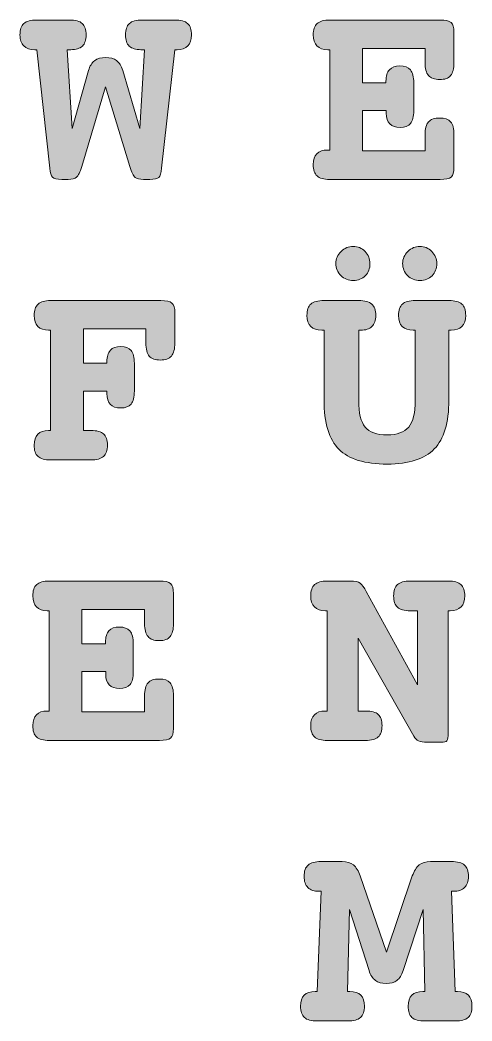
# Model space of a CAD drawing. Header units: inches. Extents: x 2 to 119, y -59 to -2.
# Drawn here: x 62.07 to 74.23, y -28.81 to -1.87 of the extents above; entities that cross this region are included whole.
import ezdxf

# ---------------------------------------------------------------- set-up
doc = ezdxf.new("R2010")
doc.units = ezdxf.units.IN
doc.header["$MEASUREMENT"] = 0
doc.layers.add('Ebene 1', color=7, linetype='Continuous')

# ---------------------------------------------------------------- blocks, each defined once
blk = doc.blocks.new('block 2')
at = {"layer": 'Ebene 1', "true_color": 0xffffff}
h = blk.add_hatch(color=7, dxfattribs=at)
h.dxf.hatch_style = 2
edge = h.paths.add_edge_path()
edge.add_spline(control_points=[(64.362, -3.662), (64.362, -3.662), (63.725, -5.81), (63.725, -5.81), (63.682, -5.962), (63.636, -6.058), (63.588, -6.098), (63.54, -6.138), (63.465, -6.158), (63.364, -6.158), (63.364, -6.158), (63.194, -6.158), (63.194, -6.158), (63.061, -6.158), (62.977, -6.138), (62.941, -6.1), (62.905, -6.061), (62.88, -5.981), (62.868, -5.858), (62.868, -5.858), (62.517, -2.667), (62.517, -2.667), (62.517, -2.667), (62.46, -2.667), (62.46, -2.667), (62.331, -2.667), (62.234, -2.633), (62.167, -2.566), (62.099, -2.498), (62.065, -2.399), (62.065, -2.269), (62.065, -2.127), (62.1, -2.024), (62.17, -1.962), (62.24, -1.899), (62.356, -1.868), (62.517, -1.868), (62.517, -1.868), (63.393, -1.868), (63.393, -1.868), (63.556, -1.868), (63.673, -1.899), (63.742, -1.962), (63.811, -2.024), (63.845, -2.127), (63.845, -2.269), (63.845, -2.404), (63.811, -2.504), (63.744, -2.569), (63.676, -2.634), (63.571, -2.667), (63.429, -2.667), (63.429, -2.667), (63.335, -2.667), (63.335, -2.667), (63.335, -2.667), (63.469, -4.787), (63.469, -4.787), (63.469, -4.787), (63.91, -3.224), (63.91, -3.224), (63.944, -3.106), (63.998, -3.019), (64.073, -2.962), (64.148, -2.905), (64.246, -2.877), (64.37, -2.877), (64.492, -2.877), (64.591, -2.905), (64.664, -2.96), (64.737, -3.015), (64.793, -3.104), (64.829, -3.224), (64.829, -3.224), (65.288, -4.787), (65.288, -4.787), (65.288, -4.787), (65.415, -2.667), (65.415, -2.667), (65.415, -2.667), (65.321, -2.667), (65.321, -2.667), (65.178, -2.667), (65.074, -2.634), (65.006, -2.569), (64.939, -2.504), (64.905, -2.404), (64.905, -2.269), (64.905, -2.127), (64.939, -2.024), (65.008, -1.962), (65.076, -1.899), (65.193, -1.868), (65.357, -1.868), (65.357, -1.868), (66.229, -1.868), (66.229, -1.868), (66.393, -1.868), (66.509, -1.899), (66.578, -1.962), (66.647, -2.024), (66.681, -2.127), (66.681, -2.269), (66.681, -2.399), (66.647, -2.498), (66.581, -2.566), (66.515, -2.633), (66.418, -2.667), (66.291, -2.667), (66.291, -2.667), (66.229, -2.667), (66.229, -2.667), (66.229, -2.667), (65.874, -5.858), (65.874, -5.858), (65.86, -5.985), (65.836, -6.067), (65.802, -6.104), (65.768, -6.14), (65.686, -6.158), (65.556, -6.158), (65.556, -6.158), (65.386, -6.158), (65.386, -6.158), (65.285, -6.158), (65.21, -6.139), (65.163, -6.102), (65.116, -6.064), (65.07, -5.967), (65.024, -5.81), (65.024, -5.81), (64.362, -3.662), (64.362, -3.662)], knot_values=[0, 0, 0, 0, 1, 1, 1, 2, 2, 2, 3, 3, 3, 4, 4, 4, 5, 5, 5, 6, 6, 6, 7, 7, 7, 8, 8, 8, 9, 9, 9, 10, 10, 10, 11, 11, 11, 12, 12, 12, 13, 13, 13, 14, 14, 14, 15, 15, 15, 16, 16, 16, 17, 17, 17, 18, 18, 18, 19, 19, 19, 20, 20, 20, 21, 21, 21, 22, 22, 22, 23, 23, 23, 24, 24, 24, 25, 25, 25, 26, 26, 26, 27, 27, 27, 28, 28, 28, 29, 29, 29, 30, 30, 30, 31, 31, 31, 32, 32, 32, 33, 33, 33, 34, 34, 34, 35, 35, 35, 36, 36, 36, 37, 37, 37, 38, 38, 38, 39, 39, 39, 40, 40, 40, 41, 41, 41, 42, 42, 42, 43, 43, 43, 44, 44, 44, 44], degree=3, periodic=1)
h = blk.add_hatch(color=7, dxfattribs=at)
h.dxf.hatch_style = 2
edge = h.paths.add_edge_path()
edge.add_spline(control_points=[(73.37, -1.868), (73.516, -1.868), (73.616, -1.89), (73.668, -1.934), (73.72, -1.979), (73.746, -2.068), (73.746, -2.2), (73.746, -2.2), (73.746, -3.011), (73.746, -3.011), (73.746, -3.175), (73.715, -3.292), (73.655, -3.363), (73.595, -3.435), (73.497, -3.47), (73.363, -3.47), (73.222, -3.47), (73.121, -3.434), (73.06, -3.362), (72.999, -3.289), (72.968, -3.172), (72.968, -3.011), (72.968, -3.011), (72.968, -2.631), (72.968, -2.631), (72.968, -2.631), (71.282, -2.631), (71.282, -2.631), (71.282, -2.631), (71.282, -3.557), (71.282, -3.557), (71.282, -3.557), (71.915, -3.557), (71.915, -3.557), (71.915, -3.557), (71.915, -3.513), (71.915, -3.513), (71.915, -3.378), (71.947, -3.277), (72.009, -3.208), (72.072, -3.139), (72.165, -3.105), (72.288, -3.105), (72.418, -3.105), (72.513, -3.14), (72.574, -3.212), (72.634, -3.283), (72.664, -3.398), (72.664, -3.557), (72.664, -3.557), (72.664, -4.306), (72.664, -4.306), (72.664, -4.467), (72.635, -4.583), (72.577, -4.653), (72.519, -4.723), (72.426, -4.758), (72.295, -4.758), (72.172, -4.758), (72.079, -4.726), (72.017, -4.662), (71.954, -4.598), (71.923, -4.501), (71.923, -4.371), (71.923, -4.371), (71.923, -4.306), (71.923, -4.306), (71.923, -4.306), (71.282, -4.306), (71.282, -4.306), (71.282, -4.306), (71.282, -5.387), (71.282, -5.387), (71.282, -5.387), (72.968, -5.387), (72.968, -5.387), (72.968, -5.387), (72.968, -4.957), (72.968, -4.957), (72.968, -4.795), (72.999, -4.679), (73.06, -4.61), (73.121, -4.54), (73.222, -4.505), (73.363, -4.505), (73.5, -4.505), (73.598, -4.539), (73.657, -4.608), (73.716, -4.676), (73.746, -4.793), (73.746, -4.957), (73.746, -4.957), (73.746, -5.832), (73.746, -5.832), (73.746, -5.962), (73.72, -6.049), (73.67, -6.093), (73.619, -6.136), (73.519, -6.158), (73.37, -6.158), (73.37, -6.158), (70.403, -6.158), (70.403, -6.158), (70.244, -6.158), (70.13, -6.126), (70.062, -6.064), (69.993, -6.001), (69.958, -5.899), (69.958, -5.756), (69.958, -5.631), (69.991, -5.534), (70.058, -5.467), (70.124, -5.399), (70.219, -5.366), (70.342, -5.366), (70.342, -5.366), (70.403, -5.366), (70.403, -5.366), (70.403, -5.366), (70.403, -2.667), (70.403, -2.667), (70.403, -2.667), (70.349, -2.667), (70.349, -2.667), (70.223, -2.667), (70.127, -2.633), (70.059, -2.564), (69.992, -2.495), (69.958, -2.397), (69.958, -2.269), (69.958, -2.129), (69.993, -2.027), (70.064, -1.963), (70.133, -1.9), (70.246, -1.868), (70.403, -1.868), (70.403, -1.868), (73.37, -1.868), (73.37, -1.868)], knot_values=[0, 0, 0, 0, 1, 1, 1, 2, 2, 2, 3, 3, 3, 4, 4, 4, 5, 5, 5, 6, 6, 6, 7, 7, 7, 8, 8, 8, 9, 9, 9, 10, 10, 10, 11, 11, 11, 12, 12, 12, 13, 13, 13, 14, 14, 14, 15, 15, 15, 16, 16, 16, 17, 17, 17, 18, 18, 18, 19, 19, 19, 20, 20, 20, 21, 21, 21, 22, 22, 22, 23, 23, 23, 24, 24, 24, 25, 25, 25, 26, 26, 26, 27, 27, 27, 28, 28, 28, 29, 29, 29, 30, 30, 30, 31, 31, 31, 32, 32, 32, 33, 33, 33, 34, 34, 34, 35, 35, 35, 36, 36, 36, 37, 37, 37, 38, 38, 38, 39, 39, 39, 40, 40, 40, 41, 41, 41, 42, 42, 42, 43, 43, 43, 44, 44, 44, 45, 45, 45, 46, 46, 46, 46], degree=3, periodic=1)
h = blk.add_hatch(color=7, dxfattribs=at)
h.dxf.hatch_style = 2
edge = h.paths.add_edge_path()
edge.add_spline(control_points=[(70.248, -10.216), (70.248, -10.216), (70.186, -10.216), (70.186, -10.216), (70.056, -10.216), (69.957, -10.183), (69.89, -10.115), (69.822, -10.048), (69.789, -9.949), (69.789, -9.819), (69.789, -9.676), (69.824, -9.574), (69.895, -9.511), (69.966, -9.448), (70.084, -9.417), (70.248, -9.417), (70.248, -9.417), (71.181, -9.417), (71.181, -9.417), (71.342, -9.417), (71.46, -9.448), (71.532, -9.511), (71.604, -9.574), (71.641, -9.676), (71.641, -9.819), (71.641, -9.949), (71.606, -10.048), (71.537, -10.115), (71.469, -10.183), (71.369, -10.216), (71.239, -10.216), (71.239, -10.216), (71.181, -10.216), (71.181, -10.216), (71.181, -10.216), (71.181, -12.108), (71.181, -12.108), (71.181, -12.444), (71.24, -12.682), (71.356, -12.823), (71.473, -12.964), (71.67, -13.034), (71.945, -13.034), (72.214, -13.034), (72.408, -12.963), (72.527, -12.821), (72.645, -12.679), (72.704, -12.441), (72.704, -12.108), (72.704, -12.108), (72.704, -10.216), (72.704, -10.216), (72.704, -10.216), (72.646, -10.216), (72.646, -10.216), (72.518, -10.216), (72.421, -10.183), (72.355, -10.115), (72.288, -10.048), (72.255, -9.949), (72.255, -9.819), (72.255, -9.676), (72.29, -9.574), (72.359, -9.511), (72.427, -9.448), (72.542, -9.417), (72.704, -9.417), (72.704, -9.417), (73.609, -9.417), (73.609, -9.417), (73.772, -9.417), (73.888, -9.448), (73.957, -9.511), (74.026, -9.574), (74.061, -9.676), (74.061, -9.819), (74.061, -9.949), (74.028, -10.048), (73.961, -10.115), (73.895, -10.183), (73.797, -10.216), (73.67, -10.216), (73.67, -10.216), (73.609, -10.216), (73.609, -10.216), (73.609, -10.216), (73.609, -12.094), (73.609, -12.094), (73.609, -12.702), (73.478, -13.141), (73.216, -13.412), (72.954, -13.684), (72.532, -13.819), (71.952, -13.819), (71.346, -13.819), (70.911, -13.686), (70.646, -13.42), (70.381, -13.153), (70.248, -12.711), (70.248, -12.094), (70.248, -12.094), (70.248, -10.216), (70.248, -10.216)], knot_values=[0, 0, 0, 0, 1, 1, 1, 2, 2, 2, 3, 3, 3, 4, 4, 4, 5, 5, 5, 6, 6, 6, 7, 7, 7, 8, 8, 8, 9, 9, 9, 10, 10, 10, 11, 11, 11, 12, 12, 12, 13, 13, 13, 14, 14, 14, 15, 15, 15, 16, 16, 16, 17, 17, 17, 18, 18, 18, 19, 19, 19, 20, 20, 20, 21, 21, 21, 22, 22, 22, 23, 23, 23, 24, 24, 24, 25, 25, 25, 26, 26, 26, 27, 27, 27, 28, 28, 28, 29, 29, 29, 30, 30, 30, 31, 31, 31, 32, 32, 32, 33, 33, 33, 34, 34, 34, 34], degree=3, periodic=1)
edge = h.paths.add_edge_path()
edge.add_spline(control_points=[(70.566, -8.419), (70.566, -8.298), (70.613, -8.191), (70.706, -8.098), (70.8, -8.006), (70.91, -7.959), (71.036, -7.959), (71.158, -7.959), (71.263, -8.005), (71.352, -8.097), (71.44, -8.188), (71.485, -8.296), (71.485, -8.419), (71.485, -8.554), (71.443, -8.664), (71.359, -8.75), (71.275, -8.835), (71.167, -8.878), (71.036, -8.878), (70.905, -8.878), (70.794, -8.834), (70.703, -8.746), (70.611, -8.658), (70.566, -8.549), (70.566, -8.419)], knot_values=[0, 0, 0, 0, 1, 1, 1, 2, 2, 2, 3, 3, 3, 4, 4, 4, 5, 5, 5, 6, 6, 6, 7, 7, 7, 8, 8, 8, 8], degree=3, periodic=1)
edge = h.paths.add_edge_path()
edge.add_spline(control_points=[(72.364, -8.419), (72.364, -8.298), (72.411, -8.191), (72.505, -8.098), (72.599, -8.006), (72.707, -7.959), (72.831, -7.959), (72.953, -7.959), (73.059, -8.005), (73.149, -8.097), (73.238, -8.188), (73.283, -8.296), (73.283, -8.419), (73.283, -8.554), (73.241, -8.664), (73.156, -8.75), (73.072, -8.835), (72.963, -8.878), (72.831, -8.878), (72.7, -8.878), (72.59, -8.834), (72.499, -8.746), (72.409, -8.658), (72.364, -8.549), (72.364, -8.419)], knot_values=[0, 0, 0, 0, 1, 1, 1, 2, 2, 2, 3, 3, 3, 4, 4, 4, 5, 5, 5, 6, 6, 6, 7, 7, 7, 8, 8, 8, 8], degree=3, periodic=1)
h = blk.add_hatch(color=7, dxfattribs=at)
h.dxf.hatch_style = 2
edge = h.paths.add_edge_path()
edge.add_spline(control_points=[(65.856, -9.417), (66.005, -9.417), (66.106, -9.439), (66.156, -9.484), (66.207, -9.529), (66.233, -9.617), (66.233, -9.75), (66.233, -9.75), (66.233, -10.56), (66.233, -10.56), (66.233, -10.722), (66.202, -10.839), (66.14, -10.911), (66.078, -10.983), (65.979, -11.019), (65.842, -11.019), (65.704, -11.019), (65.605, -10.984), (65.545, -10.913), (65.484, -10.842), (65.455, -10.724), (65.455, -10.56), (65.455, -10.56), (65.455, -10.18), (65.455, -10.18), (65.455, -10.18), (63.773, -10.18), (63.773, -10.18), (63.773, -10.18), (63.773, -11.106), (63.773, -11.106), (63.773, -11.106), (64.405, -11.106), (64.405, -11.106), (64.405, -11.106), (64.405, -11.063), (64.405, -11.063), (64.405, -10.928), (64.436, -10.826), (64.498, -10.757), (64.559, -10.688), (64.651, -10.654), (64.775, -10.654), (64.905, -10.654), (64.999, -10.69), (65.056, -10.761), (65.114, -10.832), (65.143, -10.947), (65.143, -11.106), (65.143, -11.106), (65.143, -11.855), (65.143, -11.855), (65.143, -12.017), (65.114, -12.132), (65.056, -12.202), (64.999, -12.272), (64.905, -12.307), (64.775, -12.307), (64.651, -12.307), (64.559, -12.275), (64.498, -12.211), (64.436, -12.148), (64.405, -12.05), (64.405, -11.92), (64.405, -11.92), (64.405, -11.855), (64.405, -11.855), (64.405, -11.855), (63.773, -11.855), (63.773, -11.855), (63.773, -11.855), (63.773, -12.915), (63.773, -12.915), (63.773, -12.915), (63.973, -12.915), (63.973, -12.915), (64.133, -12.915), (64.247, -12.946), (64.316, -13.007), (64.385, -13.069), (64.42, -13.168), (64.42, -13.306), (64.42, -13.448), (64.385, -13.55), (64.314, -13.613), (64.244, -13.676), (64.13, -13.707), (63.973, -13.707), (63.973, -13.707), (62.89, -13.707), (62.89, -13.707), (62.733, -13.707), (62.619, -13.676), (62.55, -13.613), (62.48, -13.55), (62.445, -13.448), (62.445, -13.306), (62.445, -13.18), (62.478, -13.084), (62.544, -13.016), (62.61, -12.949), (62.706, -12.915), (62.828, -12.915), (62.828, -12.915), (62.89, -12.915), (62.89, -12.915), (62.89, -12.915), (62.89, -10.216), (62.89, -10.216), (62.89, -10.216), (62.836, -10.216), (62.836, -10.216), (62.71, -10.216), (62.614, -10.182), (62.546, -10.113), (62.479, -10.045), (62.445, -9.946), (62.445, -9.819), (62.445, -9.679), (62.48, -9.577), (62.552, -9.513), (62.623, -9.449), (62.735, -9.417), (62.89, -9.417), (62.89, -9.417), (65.856, -9.417), (65.856, -9.417)], knot_values=[0, 0, 0, 0, 1, 1, 1, 2, 2, 2, 3, 3, 3, 4, 4, 4, 5, 5, 5, 6, 6, 6, 7, 7, 7, 8, 8, 8, 9, 9, 9, 10, 10, 10, 11, 11, 11, 12, 12, 12, 13, 13, 13, 14, 14, 14, 15, 15, 15, 16, 16, 16, 17, 17, 17, 18, 18, 18, 19, 19, 19, 20, 20, 20, 21, 21, 21, 22, 22, 22, 23, 23, 23, 24, 24, 24, 25, 25, 25, 26, 26, 26, 27, 27, 27, 28, 28, 28, 29, 29, 29, 30, 30, 30, 31, 31, 31, 32, 32, 32, 33, 33, 33, 34, 34, 34, 35, 35, 35, 36, 36, 36, 37, 37, 37, 38, 38, 38, 39, 39, 39, 40, 40, 40, 41, 41, 41, 42, 42, 42, 42], degree=3, periodic=1)
h = blk.add_hatch(color=7, dxfattribs=at)
h.dxf.hatch_style = 2
edge = h.paths.add_edge_path()
edge.add_spline(control_points=[(65.82, -16.966), (65.967, -16.966), (66.067, -16.989), (66.118, -17.033), (66.17, -17.078), (66.196, -17.167), (66.196, -17.299), (66.196, -17.299), (66.196, -18.109), (66.196, -18.109), (66.196, -18.273), (66.166, -18.391), (66.106, -18.462), (66.045, -18.533), (65.947, -18.569), (65.813, -18.569), (65.672, -18.569), (65.572, -18.533), (65.511, -18.46), (65.449, -18.388), (65.418, -18.271), (65.418, -18.109), (65.418, -18.109), (65.418, -17.73), (65.418, -17.73), (65.418, -17.73), (63.733, -17.73), (63.733, -17.73), (63.733, -17.73), (63.733, -18.656), (63.733, -18.656), (63.733, -18.656), (64.365, -18.656), (64.365, -18.656), (64.365, -18.656), (64.365, -18.612), (64.365, -18.612), (64.365, -18.477), (64.397, -18.375), (64.46, -18.307), (64.523, -18.238), (64.616, -18.204), (64.738, -18.204), (64.868, -18.204), (64.963, -18.239), (65.024, -18.31), (65.084, -18.381), (65.114, -18.497), (65.114, -18.656), (65.114, -18.656), (65.114, -19.405), (65.114, -19.405), (65.114, -19.566), (65.085, -19.682), (65.028, -19.752), (64.97, -19.822), (64.876, -19.857), (64.746, -19.857), (64.622, -19.857), (64.529, -19.825), (64.467, -19.761), (64.404, -19.697), (64.373, -19.6), (64.373, -19.47), (64.373, -19.47), (64.373, -19.405), (64.373, -19.405), (64.373, -19.405), (63.733, -19.405), (63.733, -19.405), (63.733, -19.405), (63.733, -20.486), (63.733, -20.486), (63.733, -20.486), (65.418, -20.486), (65.418, -20.486), (65.418, -20.486), (65.418, -20.056), (65.418, -20.056), (65.418, -19.894), (65.449, -19.778), (65.511, -19.708), (65.572, -19.638), (65.672, -19.603), (65.813, -19.603), (65.95, -19.603), (66.049, -19.638), (66.107, -19.707), (66.167, -19.775), (66.196, -19.892), (66.196, -20.056), (66.196, -20.056), (66.196, -20.931), (66.196, -20.931), (66.196, -21.061), (66.171, -21.148), (66.12, -21.191), (66.069, -21.235), (65.969, -21.257), (65.82, -21.257), (65.82, -21.257), (62.854, -21.257), (62.854, -21.257), (62.695, -21.257), (62.581, -21.225), (62.512, -21.163), (62.443, -21.1), (62.409, -20.997), (62.409, -20.855), (62.409, -20.73), (62.442, -20.633), (62.509, -20.566), (62.575, -20.498), (62.669, -20.464), (62.792, -20.464), (62.792, -20.464), (62.854, -20.464), (62.854, -20.464), (62.854, -20.464), (62.854, -17.766), (62.854, -17.766), (62.854, -17.766), (62.799, -17.766), (62.799, -17.766), (62.674, -17.766), (62.577, -17.732), (62.51, -17.663), (62.442, -17.594), (62.409, -17.496), (62.409, -17.368), (62.409, -17.228), (62.444, -17.126), (62.514, -17.062), (62.584, -16.998), (62.697, -16.966), (62.854, -16.966), (62.854, -16.966), (65.82, -16.966), (65.82, -16.966)], knot_values=[0, 0, 0, 0, 1, 1, 1, 2, 2, 2, 3, 3, 3, 4, 4, 4, 5, 5, 5, 6, 6, 6, 7, 7, 7, 8, 8, 8, 9, 9, 9, 10, 10, 10, 11, 11, 11, 12, 12, 12, 13, 13, 13, 14, 14, 14, 15, 15, 15, 16, 16, 16, 17, 17, 17, 18, 18, 18, 19, 19, 19, 20, 20, 20, 21, 21, 21, 22, 22, 22, 23, 23, 23, 24, 24, 24, 25, 25, 25, 26, 26, 26, 27, 27, 27, 28, 28, 28, 29, 29, 29, 30, 30, 30, 31, 31, 31, 32, 32, 32, 33, 33, 33, 34, 34, 34, 35, 35, 35, 36, 36, 36, 37, 37, 37, 38, 38, 38, 39, 39, 39, 40, 40, 40, 41, 41, 41, 42, 42, 42, 43, 43, 43, 44, 44, 44, 45, 45, 45, 46, 46, 46, 46], degree=3, periodic=1)
h = blk.add_hatch(color=7, dxfattribs=at)
h.dxf.hatch_style = 2
edge = h.paths.add_edge_path()
edge.add_spline(control_points=[(72.765, -19.759), (72.765, -19.759), (72.765, -17.766), (72.765, -17.766), (72.765, -17.766), (72.567, -17.766), (72.567, -17.766), (72.408, -17.766), (72.293, -17.734), (72.224, -17.672), (72.156, -17.609), (72.122, -17.508), (72.122, -17.368), (72.122, -17.228), (72.156, -17.126), (72.224, -17.062), (72.293, -16.998), (72.408, -16.966), (72.567, -16.966), (72.567, -16.966), (73.594, -16.966), (73.594, -16.966), (73.751, -16.966), (73.864, -16.998), (73.934, -17.062), (74.003, -17.126), (74.039, -17.228), (74.039, -17.368), (74.039, -17.496), (74.005, -17.594), (73.937, -17.663), (73.87, -17.732), (73.773, -17.766), (73.648, -17.766), (73.648, -17.766), (73.594, -17.766), (73.594, -17.766), (73.594, -17.766), (73.594, -21.051), (73.594, -21.051), (73.594, -21.164), (73.582, -21.235), (73.558, -21.264), (73.533, -21.293), (73.479, -21.307), (73.395, -21.307), (73.395, -21.307), (73.033, -21.307), (73.033, -21.307), (72.918, -21.307), (72.836, -21.295), (72.791, -21.271), (72.745, -21.247), (72.704, -21.205), (72.668, -21.144), (72.668, -21.144), (71.167, -18.5), (71.167, -18.5), (71.167, -18.5), (71.167, -20.464), (71.167, -20.464), (71.167, -20.464), (71.366, -20.464), (71.366, -20.464), (71.525, -20.464), (71.639, -20.495), (71.708, -20.557), (71.776, -20.618), (71.81, -20.718), (71.81, -20.855), (71.81, -20.997), (71.775, -21.1), (71.706, -21.163), (71.635, -21.225), (71.522, -21.257), (71.366, -21.257), (71.366, -21.257), (70.334, -21.257), (70.334, -21.257), (70.178, -21.257), (70.064, -21.225), (69.995, -21.163), (69.924, -21.1), (69.89, -20.997), (69.89, -20.855), (69.89, -20.73), (69.923, -20.633), (69.991, -20.566), (70.058, -20.498), (70.154, -20.464), (70.277, -20.464), (70.277, -20.464), (70.334, -20.464), (70.334, -20.464), (70.334, -20.464), (70.334, -17.766), (70.334, -17.766), (70.334, -17.766), (70.284, -17.766), (70.284, -17.766), (70.156, -17.766), (70.058, -17.732), (69.991, -17.663), (69.923, -17.594), (69.89, -17.496), (69.89, -17.368), (69.89, -17.228), (69.925, -17.126), (69.996, -17.062), (70.068, -16.998), (70.18, -16.966), (70.334, -16.966), (70.334, -16.966), (70.957, -16.966), (70.957, -16.966), (71.085, -16.966), (71.173, -16.986), (71.223, -17.024), (71.272, -17.063), (71.327, -17.138), (71.387, -17.249), (71.387, -17.249), (72.765, -19.759), (72.765, -19.759)], knot_values=[0, 0, 0, 0, 1, 1, 1, 2, 2, 2, 3, 3, 3, 4, 4, 4, 5, 5, 5, 6, 6, 6, 7, 7, 7, 8, 8, 8, 9, 9, 9, 10, 10, 10, 11, 11, 11, 12, 12, 12, 13, 13, 13, 14, 14, 14, 15, 15, 15, 16, 16, 16, 17, 17, 17, 18, 18, 18, 19, 19, 19, 20, 20, 20, 21, 21, 21, 22, 22, 22, 23, 23, 23, 24, 24, 24, 25, 25, 25, 26, 26, 26, 27, 27, 27, 28, 28, 28, 29, 29, 29, 30, 30, 30, 31, 31, 31, 32, 32, 32, 33, 33, 33, 34, 34, 34, 35, 35, 35, 36, 36, 36, 37, 37, 37, 38, 38, 38, 39, 39, 39, 40, 40, 40, 41, 41, 41, 41], degree=3, periodic=1)
h = blk.add_hatch(color=7, dxfattribs=at)
h.dxf.hatch_style = 2
edge = h.paths.add_edge_path()
edge.add_spline(control_points=[(72.625, -24.903), (72.672, -24.766), (72.735, -24.667), (72.811, -24.607), (72.887, -24.546), (72.987, -24.516), (73.113, -24.516), (73.113, -24.516), (73.677, -24.516), (73.677, -24.516), (73.841, -24.516), (73.959, -24.547), (74.03, -24.61), (74.101, -24.673), (74.136, -24.775), (74.136, -24.917), (74.136, -25.048), (74.102, -25.147), (74.033, -25.214), (73.965, -25.282), (73.865, -25.316), (73.735, -25.316), (73.735, -25.316), (73.677, -25.316), (73.677, -25.316), (73.677, -25.316), (73.778, -28.014), (73.778, -28.014), (73.778, -28.014), (73.84, -28.014), (73.84, -28.014), (73.97, -28.014), (74.067, -28.047), (74.133, -28.113), (74.198, -28.18), (74.231, -28.277), (74.231, -28.404), (74.231, -28.547), (74.196, -28.649), (74.127, -28.712), (74.059, -28.775), (73.942, -28.806), (73.778, -28.806), (73.778, -28.806), (72.964, -28.806), (72.964, -28.806), (72.8, -28.806), (72.684, -28.775), (72.615, -28.712), (72.547, -28.649), (72.512, -28.547), (72.512, -28.404), (72.512, -28.277), (72.545, -28.18), (72.612, -28.113), (72.678, -28.047), (72.776, -28.014), (72.906, -28.014), (72.906, -28.014), (72.964, -28.014), (72.964, -28.014), (72.964, -28.014), (72.914, -25.808), (72.914, -25.808), (72.914, -25.808), (72.379, -27.449), (72.379, -27.449), (72.339, -27.573), (72.284, -27.661), (72.212, -27.715), (72.14, -27.77), (72.042, -27.797), (71.919, -27.797), (71.799, -27.797), (71.702, -27.77), (71.63, -27.715), (71.557, -27.661), (71.5, -27.573), (71.46, -27.449), (71.46, -27.449), (70.935, -25.808), (70.935, -25.808), (70.935, -25.808), (70.884, -28.014), (70.884, -28.014), (70.884, -28.014), (70.942, -28.014), (70.942, -28.014), (71.072, -28.014), (71.171, -28.047), (71.237, -28.113), (71.303, -28.18), (71.337, -28.277), (71.337, -28.404), (71.337, -28.547), (71.302, -28.649), (71.231, -28.712), (71.162, -28.775), (71.046, -28.806), (70.884, -28.806), (70.884, -28.806), (70.067, -28.806), (70.067, -28.806), (69.905, -28.806), (69.789, -28.775), (69.72, -28.712), (69.649, -28.649), (69.615, -28.547), (69.615, -28.404), (69.615, -28.277), (69.648, -28.18), (69.714, -28.113), (69.78, -28.047), (69.879, -28.014), (70.009, -28.014), (70.009, -28.014), (70.067, -28.014), (70.067, -28.014), (70.067, -28.014), (70.172, -25.316), (70.172, -25.316), (70.172, -25.316), (70.114, -25.316), (70.114, -25.316), (69.984, -25.316), (69.884, -25.282), (69.816, -25.214), (69.747, -25.147), (69.712, -25.048), (69.712, -24.917), (69.712, -24.775), (69.748, -24.673), (69.819, -24.61), (69.89, -24.547), (70.008, -24.516), (70.172, -24.516), (70.172, -24.516), (70.736, -24.516), (70.736, -24.516), (70.861, -24.516), (70.962, -24.546), (71.038, -24.607), (71.114, -24.667), (71.176, -24.766), (71.225, -24.903), (71.225, -24.903), (71.934, -26.954), (71.934, -26.954), (71.934, -26.954), (72.625, -24.903), (72.625, -24.903)], knot_values=[0, 0, 0, 0, 1, 1, 1, 2, 2, 2, 3, 3, 3, 4, 4, 4, 5, 5, 5, 6, 6, 6, 7, 7, 7, 8, 8, 8, 9, 9, 9, 10, 10, 10, 11, 11, 11, 12, 12, 12, 13, 13, 13, 14, 14, 14, 15, 15, 15, 16, 16, 16, 17, 17, 17, 18, 18, 18, 19, 19, 19, 20, 20, 20, 21, 21, 21, 22, 22, 22, 23, 23, 23, 24, 24, 24, 25, 25, 25, 26, 26, 26, 27, 27, 27, 28, 28, 28, 29, 29, 29, 30, 30, 30, 31, 31, 31, 32, 32, 32, 33, 33, 33, 34, 34, 34, 35, 35, 35, 36, 36, 36, 37, 37, 37, 38, 38, 38, 39, 39, 39, 40, 40, 40, 41, 41, 41, 42, 42, 42, 43, 43, 43, 44, 44, 44, 45, 45, 45, 46, 46, 46, 47, 47, 47, 48, 48, 48, 49, 49, 49, 50, 50, 50, 50], degree=3, periodic=1)
at = {"layer": 'Ebene 1', "lineweight": 0}
for points, knots in [([(64.362, -3.662), (64.362, -3.662), (63.725, -5.81), (63.725, -5.81), (63.682, -5.962), (63.636, -6.058), (63.588, -6.098), (63.54, -6.138), (63.465, -6.158), (63.364, -6.158), (63.364, -6.158), (63.194, -6.158), (63.194, -6.158), (63.061, -6.158), (62.977, -6.138), (62.941, -6.1), (62.905, -6.061), (62.88, -5.981), (62.868, -5.858), (62.868, -5.858), (62.517, -2.667), (62.517, -2.667), (62.517, -2.667), (62.46, -2.667), (62.46, -2.667), (62.331, -2.667), (62.234, -2.633), (62.167, -2.566), (62.099, -2.498), (62.065, -2.399), (62.065, -2.269), (62.065, -2.127), (62.1, -2.024), (62.17, -1.962), (62.24, -1.899), (62.356, -1.868), (62.517, -1.868), (62.517, -1.868), (63.393, -1.868), (63.393, -1.868), (63.556, -1.868), (63.673, -1.899), (63.742, -1.962), (63.811, -2.024), (63.845, -2.127), (63.845, -2.269), (63.845, -2.404), (63.811, -2.504), (63.744, -2.569), (63.676, -2.634), (63.571, -2.667), (63.429, -2.667), (63.429, -2.667), (63.335, -2.667), (63.335, -2.667), (63.335, -2.667), (63.469, -4.787), (63.469, -4.787), (63.469, -4.787), (63.91, -3.224), (63.91, -3.224), (63.944, -3.106), (63.998, -3.019), (64.073, -2.962), (64.148, -2.905), (64.246, -2.877), (64.37, -2.877), (64.492, -2.877), (64.591, -2.905), (64.664, -2.96), (64.737, -3.015), (64.793, -3.104), (64.829, -3.224), (64.829, -3.224), (65.288, -4.787), (65.288, -4.787), (65.288, -4.787), (65.415, -2.667), (65.415, -2.667), (65.415, -2.667), (65.321, -2.667), (65.321, -2.667), (65.178, -2.667), (65.074, -2.634), (65.006, -2.569), (64.939, -2.504), (64.905, -2.404), (64.905, -2.269), (64.905, -2.127), (64.939, -2.024), (65.008, -1.962), (65.076, -1.899), (65.193, -1.868), (65.357, -1.868), (65.357, -1.868), (66.229, -1.868), (66.229, -1.868), (66.393, -1.868), (66.509, -1.899), (66.578, -1.962), (66.647, -2.024), (66.681, -2.127), (66.681, -2.269), (66.681, -2.399), (66.647, -2.498), (66.581, -2.566), (66.515, -2.633), (66.418, -2.667), (66.291, -2.667), (66.291, -2.667), (66.229, -2.667), (66.229, -2.667), (66.229, -2.667), (65.874, -5.858), (65.874, -5.858), (65.86, -5.985), (65.836, -6.067), (65.802, -6.104), (65.768, -6.14), (65.686, -6.158), (65.556, -6.158), (65.556, -6.158), (65.386, -6.158), (65.386, -6.158), (65.285, -6.158), (65.21, -6.139), (65.163, -6.102), (65.116, -6.064), (65.07, -5.967), (65.024, -5.81), (65.024, -5.81), (64.362, -3.662), (64.362, -3.662)], [0, 0, 0, 0, 1, 1, 1, 2, 2, 2, 3, 3, 3, 4, 4, 4, 5, 5, 5, 6, 6, 6, 7, 7, 7, 8, 8, 8, 9, 9, 9, 10, 10, 10, 11, 11, 11, 12, 12, 12, 13, 13, 13, 14, 14, 14, 15, 15, 15, 16, 16, 16, 17, 17, 17, 18, 18, 18, 19, 19, 19, 20, 20, 20, 21, 21, 21, 22, 22, 22, 23, 23, 23, 24, 24, 24, 25, 25, 25, 26, 26, 26, 27, 27, 27, 28, 28, 28, 29, 29, 29, 30, 30, 30, 31, 31, 31, 32, 32, 32, 33, 33, 33, 34, 34, 34, 35, 35, 35, 36, 36, 36, 37, 37, 37, 38, 38, 38, 39, 39, 39, 40, 40, 40, 41, 41, 41, 42, 42, 42, 43, 43, 43, 44, 44, 44, 44]), ([(73.37, -1.868), (73.516, -1.868), (73.616, -1.89), (73.668, -1.934), (73.72, -1.979), (73.746, -2.068), (73.746, -2.2), (73.746, -2.2), (73.746, -3.011), (73.746, -3.011), (73.746, -3.175), (73.715, -3.292), (73.655, -3.363), (73.595, -3.435), (73.497, -3.47), (73.363, -3.47), (73.222, -3.47), (73.121, -3.434), (73.06, -3.362), (72.999, -3.289), (72.968, -3.172), (72.968, -3.011), (72.968, -3.011), (72.968, -2.631), (72.968, -2.631), (72.968, -2.631), (71.282, -2.631), (71.282, -2.631), (71.282, -2.631), (71.282, -3.557), (71.282, -3.557), (71.282, -3.557), (71.915, -3.557), (71.915, -3.557), (71.915, -3.557), (71.915, -3.513), (71.915, -3.513), (71.915, -3.378), (71.947, -3.277), (72.009, -3.208), (72.072, -3.139), (72.165, -3.105), (72.288, -3.105), (72.418, -3.105), (72.513, -3.14), (72.574, -3.212), (72.634, -3.283), (72.664, -3.398), (72.664, -3.557), (72.664, -3.557), (72.664, -4.306), (72.664, -4.306), (72.664, -4.467), (72.635, -4.583), (72.577, -4.653), (72.519, -4.723), (72.426, -4.758), (72.295, -4.758), (72.172, -4.758), (72.079, -4.726), (72.017, -4.662), (71.954, -4.598), (71.923, -4.501), (71.923, -4.371), (71.923, -4.371), (71.923, -4.306), (71.923, -4.306), (71.923, -4.306), (71.282, -4.306), (71.282, -4.306), (71.282, -4.306), (71.282, -5.387), (71.282, -5.387), (71.282, -5.387), (72.968, -5.387), (72.968, -5.387), (72.968, -5.387), (72.968, -4.957), (72.968, -4.957), (72.968, -4.795), (72.999, -4.679), (73.06, -4.61), (73.121, -4.54), (73.222, -4.505), (73.363, -4.505), (73.5, -4.505), (73.598, -4.539), (73.657, -4.608), (73.716, -4.676), (73.746, -4.793), (73.746, -4.957), (73.746, -4.957), (73.746, -5.832), (73.746, -5.832), (73.746, -5.962), (73.72, -6.049), (73.67, -6.093), (73.619, -6.136), (73.519, -6.158), (73.37, -6.158), (73.37, -6.158), (70.403, -6.158), (70.403, -6.158), (70.244, -6.158), (70.13, -6.126), (70.062, -6.064), (69.993, -6.001), (69.958, -5.899), (69.958, -5.756), (69.958, -5.631), (69.991, -5.534), (70.058, -5.467), (70.124, -5.399), (70.219, -5.366), (70.342, -5.366), (70.342, -5.366), (70.403, -5.366), (70.403, -5.366), (70.403, -5.366), (70.403, -2.667), (70.403, -2.667), (70.403, -2.667), (70.349, -2.667), (70.349, -2.667), (70.223, -2.667), (70.127, -2.633), (70.059, -2.564), (69.992, -2.495), (69.958, -2.397), (69.958, -2.269), (69.958, -2.129), (69.993, -2.027), (70.064, -1.963), (70.133, -1.9), (70.246, -1.868), (70.403, -1.868), (70.403, -1.868), (73.37, -1.868), (73.37, -1.868)], [0, 0, 0, 0, 1, 1, 1, 2, 2, 2, 3, 3, 3, 4, 4, 4, 5, 5, 5, 6, 6, 6, 7, 7, 7, 8, 8, 8, 9, 9, 9, 10, 10, 10, 11, 11, 11, 12, 12, 12, 13, 13, 13, 14, 14, 14, 15, 15, 15, 16, 16, 16, 17, 17, 17, 18, 18, 18, 19, 19, 19, 20, 20, 20, 21, 21, 21, 22, 22, 22, 23, 23, 23, 24, 24, 24, 25, 25, 25, 26, 26, 26, 27, 27, 27, 28, 28, 28, 29, 29, 29, 30, 30, 30, 31, 31, 31, 32, 32, 32, 33, 33, 33, 34, 34, 34, 35, 35, 35, 36, 36, 36, 37, 37, 37, 38, 38, 38, 39, 39, 39, 40, 40, 40, 41, 41, 41, 42, 42, 42, 43, 43, 43, 44, 44, 44, 45, 45, 45, 46, 46, 46, 46]), ([(70.566, -8.419), (70.566, -8.298), (70.613, -8.191), (70.706, -8.098), (70.8, -8.006), (70.91, -7.959), (71.036, -7.959), (71.158, -7.959), (71.263, -8.005), (71.352, -8.097), (71.44, -8.188), (71.485, -8.296), (71.485, -8.419), (71.485, -8.554), (71.443, -8.664), (71.359, -8.75), (71.275, -8.835), (71.167, -8.878), (71.036, -8.878), (70.905, -8.878), (70.794, -8.834), (70.703, -8.746), (70.611, -8.658), (70.566, -8.549), (70.566, -8.419)], [0, 0, 0, 0, 1, 1, 1, 2, 2, 2, 3, 3, 3, 4, 4, 4, 5, 5, 5, 6, 6, 6, 7, 7, 7, 8, 8, 8, 8]), ([(72.364, -8.419), (72.364, -8.298), (72.411, -8.191), (72.505, -8.098), (72.599, -8.006), (72.707, -7.959), (72.831, -7.959), (72.953, -7.959), (73.059, -8.005), (73.149, -8.097), (73.238, -8.188), (73.283, -8.296), (73.283, -8.419), (73.283, -8.554), (73.241, -8.664), (73.156, -8.75), (73.072, -8.835), (72.963, -8.878), (72.831, -8.878), (72.7, -8.878), (72.59, -8.834), (72.499, -8.746), (72.409, -8.658), (72.364, -8.549), (72.364, -8.419)], [0, 0, 0, 0, 1, 1, 1, 2, 2, 2, 3, 3, 3, 4, 4, 4, 5, 5, 5, 6, 6, 6, 7, 7, 7, 8, 8, 8, 8]), ([(65.856, -9.417), (66.005, -9.417), (66.106, -9.439), (66.156, -9.484), (66.207, -9.529), (66.233, -9.617), (66.233, -9.75), (66.233, -9.75), (66.233, -10.56), (66.233, -10.56), (66.233, -10.722), (66.202, -10.839), (66.14, -10.911), (66.078, -10.983), (65.979, -11.019), (65.842, -11.019), (65.704, -11.019), (65.605, -10.984), (65.545, -10.913), (65.484, -10.842), (65.455, -10.724), (65.455, -10.56), (65.455, -10.56), (65.455, -10.18), (65.455, -10.18), (65.455, -10.18), (63.773, -10.18), (63.773, -10.18), (63.773, -10.18), (63.773, -11.106), (63.773, -11.106), (63.773, -11.106), (64.405, -11.106), (64.405, -11.106), (64.405, -11.106), (64.405, -11.063), (64.405, -11.063), (64.405, -10.928), (64.436, -10.826), (64.498, -10.757), (64.559, -10.688), (64.651, -10.654), (64.775, -10.654), (64.905, -10.654), (64.999, -10.69), (65.056, -10.761), (65.114, -10.832), (65.143, -10.947), (65.143, -11.106), (65.143, -11.106), (65.143, -11.855), (65.143, -11.855), (65.143, -12.017), (65.114, -12.132), (65.056, -12.202), (64.999, -12.272), (64.905, -12.307), (64.775, -12.307), (64.651, -12.307), (64.559, -12.275), (64.498, -12.211), (64.436, -12.148), (64.405, -12.05), (64.405, -11.92), (64.405, -11.92), (64.405, -11.855), (64.405, -11.855), (64.405, -11.855), (63.773, -11.855), (63.773, -11.855), (63.773, -11.855), (63.773, -12.915), (63.773, -12.915), (63.773, -12.915), (63.973, -12.915), (63.973, -12.915), (64.133, -12.915), (64.247, -12.946), (64.316, -13.007), (64.385, -13.069), (64.42, -13.168), (64.42, -13.306), (64.42, -13.448), (64.385, -13.55), (64.314, -13.613), (64.244, -13.676), (64.13, -13.707), (63.973, -13.707), (63.973, -13.707), (62.89, -13.707), (62.89, -13.707), (62.733, -13.707), (62.619, -13.676), (62.55, -13.613), (62.48, -13.55), (62.445, -13.448), (62.445, -13.306), (62.445, -13.18), (62.478, -13.084), (62.544, -13.016), (62.61, -12.949), (62.706, -12.915), (62.828, -12.915), (62.828, -12.915), (62.89, -12.915), (62.89, -12.915), (62.89, -12.915), (62.89, -10.216), (62.89, -10.216), (62.89, -10.216), (62.836, -10.216), (62.836, -10.216), (62.71, -10.216), (62.614, -10.182), (62.546, -10.113), (62.479, -10.045), (62.445, -9.946), (62.445, -9.819), (62.445, -9.679), (62.48, -9.577), (62.552, -9.513), (62.623, -9.449), (62.735, -9.417), (62.89, -9.417), (62.89, -9.417), (65.856, -9.417), (65.856, -9.417)], [0, 0, 0, 0, 1, 1, 1, 2, 2, 2, 3, 3, 3, 4, 4, 4, 5, 5, 5, 6, 6, 6, 7, 7, 7, 8, 8, 8, 9, 9, 9, 10, 10, 10, 11, 11, 11, 12, 12, 12, 13, 13, 13, 14, 14, 14, 15, 15, 15, 16, 16, 16, 17, 17, 17, 18, 18, 18, 19, 19, 19, 20, 20, 20, 21, 21, 21, 22, 22, 22, 23, 23, 23, 24, 24, 24, 25, 25, 25, 26, 26, 26, 27, 27, 27, 28, 28, 28, 29, 29, 29, 30, 30, 30, 31, 31, 31, 32, 32, 32, 33, 33, 33, 34, 34, 34, 35, 35, 35, 36, 36, 36, 37, 37, 37, 38, 38, 38, 39, 39, 39, 40, 40, 40, 41, 41, 41, 42, 42, 42, 42]), ([(70.248, -10.216), (70.248, -10.216), (70.186, -10.216), (70.186, -10.216), (70.056, -10.216), (69.957, -10.183), (69.89, -10.115), (69.822, -10.048), (69.789, -9.949), (69.789, -9.819), (69.789, -9.676), (69.824, -9.574), (69.895, -9.511), (69.966, -9.448), (70.084, -9.417), (70.248, -9.417), (70.248, -9.417), (71.181, -9.417), (71.181, -9.417), (71.342, -9.417), (71.46, -9.448), (71.532, -9.511), (71.604, -9.574), (71.641, -9.676), (71.641, -9.819), (71.641, -9.949), (71.606, -10.048), (71.537, -10.115), (71.469, -10.183), (71.369, -10.216), (71.239, -10.216), (71.239, -10.216), (71.181, -10.216), (71.181, -10.216), (71.181, -10.216), (71.181, -12.108), (71.181, -12.108), (71.181, -12.444), (71.24, -12.682), (71.356, -12.823), (71.473, -12.964), (71.67, -13.034), (71.945, -13.034), (72.214, -13.034), (72.408, -12.963), (72.527, -12.821), (72.645, -12.679), (72.704, -12.441), (72.704, -12.108), (72.704, -12.108), (72.704, -10.216), (72.704, -10.216), (72.704, -10.216), (72.646, -10.216), (72.646, -10.216), (72.518, -10.216), (72.421, -10.183), (72.355, -10.115), (72.288, -10.048), (72.255, -9.949), (72.255, -9.819), (72.255, -9.676), (72.29, -9.574), (72.359, -9.511), (72.427, -9.448), (72.542, -9.417), (72.704, -9.417), (72.704, -9.417), (73.609, -9.417), (73.609, -9.417), (73.772, -9.417), (73.888, -9.448), (73.957, -9.511), (74.026, -9.574), (74.061, -9.676), (74.061, -9.819), (74.061, -9.949), (74.028, -10.048), (73.961, -10.115), (73.895, -10.183), (73.797, -10.216), (73.67, -10.216), (73.67, -10.216), (73.609, -10.216), (73.609, -10.216), (73.609, -10.216), (73.609, -12.094), (73.609, -12.094), (73.609, -12.702), (73.478, -13.141), (73.216, -13.412), (72.954, -13.684), (72.532, -13.819), (71.952, -13.819), (71.346, -13.819), (70.911, -13.686), (70.646, -13.42), (70.381, -13.153), (70.248, -12.711), (70.248, -12.094), (70.248, -12.094), (70.248, -10.216), (70.248, -10.216)], [0, 0, 0, 0, 1, 1, 1, 2, 2, 2, 3, 3, 3, 4, 4, 4, 5, 5, 5, 6, 6, 6, 7, 7, 7, 8, 8, 8, 9, 9, 9, 10, 10, 10, 11, 11, 11, 12, 12, 12, 13, 13, 13, 14, 14, 14, 15, 15, 15, 16, 16, 16, 17, 17, 17, 18, 18, 18, 19, 19, 19, 20, 20, 20, 21, 21, 21, 22, 22, 22, 23, 23, 23, 24, 24, 24, 25, 25, 25, 26, 26, 26, 27, 27, 27, 28, 28, 28, 29, 29, 29, 30, 30, 30, 31, 31, 31, 32, 32, 32, 33, 33, 33, 34, 34, 34, 34]), ([(65.82, -16.966), (65.967, -16.966), (66.067, -16.989), (66.118, -17.033), (66.17, -17.078), (66.196, -17.167), (66.196, -17.299), (66.196, -17.299), (66.196, -18.109), (66.196, -18.109), (66.196, -18.273), (66.166, -18.391), (66.106, -18.462), (66.045, -18.533), (65.947, -18.569), (65.813, -18.569), (65.672, -18.569), (65.572, -18.533), (65.511, -18.46), (65.449, -18.388), (65.418, -18.271), (65.418, -18.109), (65.418, -18.109), (65.418, -17.73), (65.418, -17.73), (65.418, -17.73), (63.733, -17.73), (63.733, -17.73), (63.733, -17.73), (63.733, -18.656), (63.733, -18.656), (63.733, -18.656), (64.365, -18.656), (64.365, -18.656), (64.365, -18.656), (64.365, -18.612), (64.365, -18.612), (64.365, -18.477), (64.397, -18.375), (64.46, -18.307), (64.523, -18.238), (64.616, -18.204), (64.738, -18.204), (64.868, -18.204), (64.963, -18.239), (65.024, -18.31), (65.084, -18.381), (65.114, -18.497), (65.114, -18.656), (65.114, -18.656), (65.114, -19.405), (65.114, -19.405), (65.114, -19.566), (65.085, -19.682), (65.028, -19.752), (64.97, -19.822), (64.876, -19.857), (64.746, -19.857), (64.622, -19.857), (64.529, -19.825), (64.467, -19.761), (64.404, -19.697), (64.373, -19.6), (64.373, -19.47), (64.373, -19.47), (64.373, -19.405), (64.373, -19.405), (64.373, -19.405), (63.733, -19.405), (63.733, -19.405), (63.733, -19.405), (63.733, -20.486), (63.733, -20.486), (63.733, -20.486), (65.418, -20.486), (65.418, -20.486), (65.418, -20.486), (65.418, -20.056), (65.418, -20.056), (65.418, -19.894), (65.449, -19.778), (65.511, -19.708), (65.572, -19.638), (65.672, -19.603), (65.813, -19.603), (65.95, -19.603), (66.049, -19.638), (66.107, -19.707), (66.167, -19.775), (66.196, -19.892), (66.196, -20.056), (66.196, -20.056), (66.196, -20.931), (66.196, -20.931), (66.196, -21.061), (66.171, -21.148), (66.12, -21.191), (66.069, -21.235), (65.969, -21.257), (65.82, -21.257), (65.82, -21.257), (62.854, -21.257), (62.854, -21.257), (62.695, -21.257), (62.581, -21.225), (62.512, -21.163), (62.443, -21.1), (62.409, -20.997), (62.409, -20.855), (62.409, -20.73), (62.442, -20.633), (62.509, -20.566), (62.575, -20.498), (62.669, -20.464), (62.792, -20.464), (62.792, -20.464), (62.854, -20.464), (62.854, -20.464), (62.854, -20.464), (62.854, -17.766), (62.854, -17.766), (62.854, -17.766), (62.799, -17.766), (62.799, -17.766), (62.674, -17.766), (62.577, -17.732), (62.51, -17.663), (62.442, -17.594), (62.409, -17.496), (62.409, -17.368), (62.409, -17.228), (62.444, -17.126), (62.514, -17.062), (62.584, -16.998), (62.697, -16.966), (62.854, -16.966), (62.854, -16.966), (65.82, -16.966), (65.82, -16.966)], [0, 0, 0, 0, 1, 1, 1, 2, 2, 2, 3, 3, 3, 4, 4, 4, 5, 5, 5, 6, 6, 6, 7, 7, 7, 8, 8, 8, 9, 9, 9, 10, 10, 10, 11, 11, 11, 12, 12, 12, 13, 13, 13, 14, 14, 14, 15, 15, 15, 16, 16, 16, 17, 17, 17, 18, 18, 18, 19, 19, 19, 20, 20, 20, 21, 21, 21, 22, 22, 22, 23, 23, 23, 24, 24, 24, 25, 25, 25, 26, 26, 26, 27, 27, 27, 28, 28, 28, 29, 29, 29, 30, 30, 30, 31, 31, 31, 32, 32, 32, 33, 33, 33, 34, 34, 34, 35, 35, 35, 36, 36, 36, 37, 37, 37, 38, 38, 38, 39, 39, 39, 40, 40, 40, 41, 41, 41, 42, 42, 42, 43, 43, 43, 44, 44, 44, 45, 45, 45, 46, 46, 46, 46]), ([(72.765, -19.759), (72.765, -19.759), (72.765, -17.766), (72.765, -17.766), (72.765, -17.766), (72.567, -17.766), (72.567, -17.766), (72.408, -17.766), (72.293, -17.734), (72.224, -17.672), (72.156, -17.609), (72.122, -17.508), (72.122, -17.368), (72.122, -17.228), (72.156, -17.126), (72.224, -17.062), (72.293, -16.998), (72.408, -16.966), (72.567, -16.966), (72.567, -16.966), (73.594, -16.966), (73.594, -16.966), (73.751, -16.966), (73.864, -16.998), (73.934, -17.062), (74.003, -17.126), (74.039, -17.228), (74.039, -17.368), (74.039, -17.496), (74.005, -17.594), (73.937, -17.663), (73.87, -17.732), (73.773, -17.766), (73.648, -17.766), (73.648, -17.766), (73.594, -17.766), (73.594, -17.766), (73.594, -17.766), (73.594, -21.051), (73.594, -21.051), (73.594, -21.164), (73.582, -21.235), (73.558, -21.264), (73.533, -21.293), (73.479, -21.307), (73.395, -21.307), (73.395, -21.307), (73.033, -21.307), (73.033, -21.307), (72.918, -21.307), (72.836, -21.295), (72.791, -21.271), (72.745, -21.247), (72.704, -21.205), (72.668, -21.144), (72.668, -21.144), (71.167, -18.5), (71.167, -18.5), (71.167, -18.5), (71.167, -20.464), (71.167, -20.464), (71.167, -20.464), (71.366, -20.464), (71.366, -20.464), (71.525, -20.464), (71.639, -20.495), (71.708, -20.557), (71.776, -20.618), (71.81, -20.718), (71.81, -20.855), (71.81, -20.997), (71.775, -21.1), (71.706, -21.163), (71.635, -21.225), (71.522, -21.257), (71.366, -21.257), (71.366, -21.257), (70.334, -21.257), (70.334, -21.257), (70.178, -21.257), (70.064, -21.225), (69.995, -21.163), (69.924, -21.1), (69.89, -20.997), (69.89, -20.855), (69.89, -20.73), (69.923, -20.633), (69.991, -20.566), (70.058, -20.498), (70.154, -20.464), (70.277, -20.464), (70.277, -20.464), (70.334, -20.464), (70.334, -20.464), (70.334, -20.464), (70.334, -17.766), (70.334, -17.766), (70.334, -17.766), (70.284, -17.766), (70.284, -17.766), (70.156, -17.766), (70.058, -17.732), (69.991, -17.663), (69.923, -17.594), (69.89, -17.496), (69.89, -17.368), (69.89, -17.228), (69.925, -17.126), (69.996, -17.062), (70.068, -16.998), (70.18, -16.966), (70.334, -16.966), (70.334, -16.966), (70.957, -16.966), (70.957, -16.966), (71.085, -16.966), (71.173, -16.986), (71.223, -17.024), (71.272, -17.063), (71.327, -17.138), (71.387, -17.249), (71.387, -17.249), (72.765, -19.759), (72.765, -19.759)], [0, 0, 0, 0, 1, 1, 1, 2, 2, 2, 3, 3, 3, 4, 4, 4, 5, 5, 5, 6, 6, 6, 7, 7, 7, 8, 8, 8, 9, 9, 9, 10, 10, 10, 11, 11, 11, 12, 12, 12, 13, 13, 13, 14, 14, 14, 15, 15, 15, 16, 16, 16, 17, 17, 17, 18, 18, 18, 19, 19, 19, 20, 20, 20, 21, 21, 21, 22, 22, 22, 23, 23, 23, 24, 24, 24, 25, 25, 25, 26, 26, 26, 27, 27, 27, 28, 28, 28, 29, 29, 29, 30, 30, 30, 31, 31, 31, 32, 32, 32, 33, 33, 33, 34, 34, 34, 35, 35, 35, 36, 36, 36, 37, 37, 37, 38, 38, 38, 39, 39, 39, 40, 40, 40, 41, 41, 41, 41]), ([(72.625, -24.903), (72.672, -24.766), (72.735, -24.667), (72.811, -24.607), (72.887, -24.546), (72.987, -24.516), (73.113, -24.516), (73.113, -24.516), (73.677, -24.516), (73.677, -24.516), (73.841, -24.516), (73.959, -24.547), (74.03, -24.61), (74.101, -24.673), (74.136, -24.775), (74.136, -24.917), (74.136, -25.048), (74.102, -25.147), (74.033, -25.214), (73.965, -25.282), (73.865, -25.316), (73.735, -25.316), (73.735, -25.316), (73.677, -25.316), (73.677, -25.316), (73.677, -25.316), (73.778, -28.014), (73.778, -28.014), (73.778, -28.014), (73.84, -28.014), (73.84, -28.014), (73.97, -28.014), (74.067, -28.047), (74.133, -28.113), (74.198, -28.18), (74.231, -28.277), (74.231, -28.404), (74.231, -28.547), (74.196, -28.649), (74.127, -28.712), (74.059, -28.775), (73.942, -28.806), (73.778, -28.806), (73.778, -28.806), (72.964, -28.806), (72.964, -28.806), (72.8, -28.806), (72.684, -28.775), (72.615, -28.712), (72.547, -28.649), (72.512, -28.547), (72.512, -28.404), (72.512, -28.277), (72.545, -28.18), (72.612, -28.113), (72.678, -28.047), (72.776, -28.014), (72.906, -28.014), (72.906, -28.014), (72.964, -28.014), (72.964, -28.014), (72.964, -28.014), (72.914, -25.808), (72.914, -25.808), (72.914, -25.808), (72.379, -27.449), (72.379, -27.449), (72.339, -27.573), (72.284, -27.661), (72.212, -27.715), (72.14, -27.77), (72.042, -27.797), (71.919, -27.797), (71.799, -27.797), (71.702, -27.77), (71.63, -27.715), (71.557, -27.661), (71.5, -27.573), (71.46, -27.449), (71.46, -27.449), (70.935, -25.808), (70.935, -25.808), (70.935, -25.808), (70.884, -28.014), (70.884, -28.014), (70.884, -28.014), (70.942, -28.014), (70.942, -28.014), (71.072, -28.014), (71.171, -28.047), (71.237, -28.113), (71.303, -28.18), (71.337, -28.277), (71.337, -28.404), (71.337, -28.547), (71.302, -28.649), (71.231, -28.712), (71.162, -28.775), (71.046, -28.806), (70.884, -28.806), (70.884, -28.806), (70.067, -28.806), (70.067, -28.806), (69.905, -28.806), (69.789, -28.775), (69.72, -28.712), (69.649, -28.649), (69.615, -28.547), (69.615, -28.404), (69.615, -28.277), (69.648, -28.18), (69.714, -28.113), (69.78, -28.047), (69.879, -28.014), (70.009, -28.014), (70.009, -28.014), (70.067, -28.014), (70.067, -28.014), (70.067, -28.014), (70.172, -25.316), (70.172, -25.316), (70.172, -25.316), (70.114, -25.316), (70.114, -25.316), (69.984, -25.316), (69.884, -25.282), (69.816, -25.214), (69.747, -25.147), (69.712, -25.048), (69.712, -24.917), (69.712, -24.775), (69.748, -24.673), (69.819, -24.61), (69.89, -24.547), (70.008, -24.516), (70.172, -24.516), (70.172, -24.516), (70.736, -24.516), (70.736, -24.516), (70.861, -24.516), (70.962, -24.546), (71.038, -24.607), (71.114, -24.667), (71.176, -24.766), (71.225, -24.903), (71.225, -24.903), (71.934, -26.954), (71.934, -26.954), (71.934, -26.954), (72.625, -24.903), (72.625, -24.903)], [0, 0, 0, 0, 1, 1, 1, 2, 2, 2, 3, 3, 3, 4, 4, 4, 5, 5, 5, 6, 6, 6, 7, 7, 7, 8, 8, 8, 9, 9, 9, 10, 10, 10, 11, 11, 11, 12, 12, 12, 13, 13, 13, 14, 14, 14, 15, 15, 15, 16, 16, 16, 17, 17, 17, 18, 18, 18, 19, 19, 19, 20, 20, 20, 21, 21, 21, 22, 22, 22, 23, 23, 23, 24, 24, 24, 25, 25, 25, 26, 26, 26, 27, 27, 27, 28, 28, 28, 29, 29, 29, 30, 30, 30, 31, 31, 31, 32, 32, 32, 33, 33, 33, 34, 34, 34, 35, 35, 35, 36, 36, 36, 37, 37, 37, 38, 38, 38, 39, 39, 39, 40, 40, 40, 41, 41, 41, 42, 42, 42, 43, 43, 43, 44, 44, 44, 45, 45, 45, 46, 46, 46, 47, 47, 47, 48, 48, 48, 49, 49, 49, 50, 50, 50, 50])]:
    blk.add_open_spline(points, degree=3, knots=knots, dxfattribs=at)

msp = doc.modelspace()

# ---------------------------------------------------------------- block references
at = {"layer": 'Ebene 1'}
msp.add_blockref('block 2', (0, 0), dxfattribs=at)

doc.saveas('drawing.dxf')
